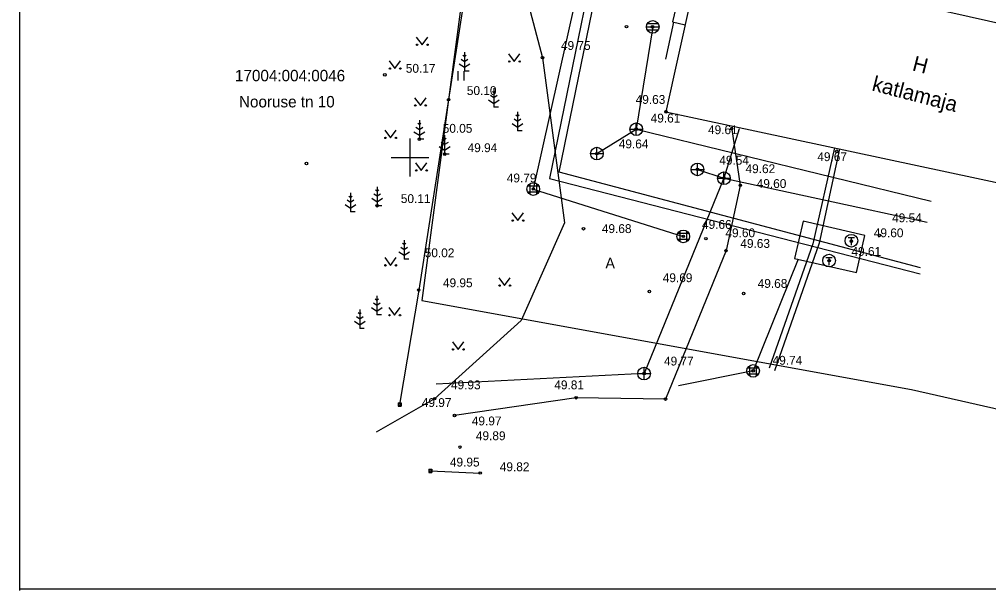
# Model space of a CAD drawing. Extents: x 641569 to 641767, y 6455666 to 6455967.
# Drawn here: x 641569.1 to 641645.7, y 6455665.8 to 6455710.9 of the extents above; entities that cross this region are included whole.
import ezdxf

# ---------------------------------------------------------------- set-up
doc = ezdxf.new("R2010")
doc.units = 0
for name, color, linetype in [('ABIJOONIS', 7, 'Continuous'), ('AED', 7, 'Continuous'), ('DKAEV', 7, 'Continuous'), ('DTRASS', 7, 'Continuous'), ('HALJASTUS', 7, 'Continuous'), ('HOONE', 7, 'Continuous'), ('HOONEDET', 7, 'Continuous'), ('KKAEV', 7, 'Continuous'), ('KORGUS', 7, 'Continuous'), ('KTRASS', 7, 'Continuous'), ('MPKAABEL', 7, 'Continuous'), ('PIIR', 7, 'Continuous'), ('PUU', 7, 'Continuous'), ('SKKAEV', 7, 'Continuous'), ('SKTRASS', 7, 'Continuous'), ('TEE', 7, 'Continuous'), ('TKAEV', 7, 'Continuous'), ('TTRASS', 7, 'Continuous'), ('VORK', 7, 'Continuous')]:
    doc.layers.add(name, color=color, linetype=linetype)

msp = doc.modelspace()

# ---------------------------------------------------------------- linework, layer by layer
at = {"layer": 'ABIJOONIS'}
for p, q in [((641569.147, 6455967.124), (641569.147, 6455665.785)), ((641569.147, 6455665.929), (641767.147, 6455665.929))]:
    msp.add_line(p, q, dxfattribs=at)
at = {"layer": 'AED'}
for p, q in [((641599.053, 6455680.605), (641599.053, 6455680.355)), ((641599.053, 6455680.605), (641599.303, 6455680.605)), ((641599.053, 6455680.355), (641599.303, 6455680.355)), ((641599.303, 6455680.605), (641599.303, 6455680.355)), ((641601.483, 6455675.375), (641601.483, 6455675.125)), ((641601.483, 6455675.375), (641601.733, 6455675.375)), ((641601.733, 6455675.375), (641601.733, 6455675.125)), ((641601.483, 6455675.125), (641601.733, 6455675.125))]:
    msp.add_line(p, q, dxfattribs=at)
for points in [[(641604.767, 6455715.778), (641603.048, 6455704.56), (641600.688, 6455689.52), (641599.178, 6455680.48)], [(641601.608, 6455675.25), (641605.538, 6455675.07)]]:
    msp.add_lwpolyline(points, dxfattribs=at)
at = {"layer": 'DKAEV'}
for p, q in [((641609.307, 6455697.75), (641610.173, 6455697.75)), ((641609.49, 6455697.067), (641609.49, 6455697.933)), ((641609.99, 6455697.933), (641609.99, 6455697.067)), ((641610.173, 6455697.25), (641609.307, 6455697.25)), ((641621.157, 6455694.01), (641622.023, 6455694.01)), ((641621.34, 6455693.327), (641621.34, 6455694.193)), ((641621.84, 6455694.193), (641621.84, 6455693.327)), ((641622.023, 6455693.51), (641621.157, 6455693.51)), ((641626.672, 6455683.393), (641627.538, 6455683.393)), ((641626.855, 6455682.71), (641626.855, 6455683.576)), ((641627.355, 6455683.576), (641627.355, 6455682.71)), ((641627.538, 6455682.893), (641626.672, 6455682.893))]:
    msp.add_line(p, q, dxfattribs=at)
for centre in [(641609.74, 6455697.5), (641621.59, 6455693.76), (641627.105, 6455683.143)]:
    msp.add_circle(centre, 0.5, dxfattribs=at)
at = {"layer": 'DTRASS'}
for points in [[(641640, 6455757.75), (641615.714, 6455724.283), (641609.74, 6455697.5)], [(641630.652, 6455691.966), (641627.11, 6455683.14), (641621.208, 6455681.96)]]:
    msp.add_lwpolyline(points, dxfattribs=at)
at = {"layer": 'HALJASTUS'}
for p, q in [((641600.497, 6455709.5), (641600.96, 6455708.893)), ((641600.96, 6455708.893), (641601.406, 6455709.5)), ((641607.777, 6455708.181), (641608.24, 6455707.574)), ((641608.24, 6455707.574), (641608.686, 6455708.181)), ((641598.347, 6455707.626), (641598.811, 6455707.019)), ((641598.811, 6455707.019), (641599.256, 6455707.626)), ((641603.789, 6455706.822), (641603.789, 6455706.061)), ((641604.244, 6455706.822), (641604.244, 6455706.061)), ((641600.358, 6455704.711), (641600.821, 6455704.105)), ((641600.821, 6455704.105), (641601.267, 6455704.711)), ((641598, 6455702.144), (641598.464, 6455701.537)), ((641598.464, 6455701.537), (641598.909, 6455702.144)), ((641600.427, 6455699.576), (641600.891, 6455698.969)), ((641600.891, 6455698.969), (641601.336, 6455699.576)), ((641608.054, 6455695.62), (641608.518, 6455695.014)), ((641608.518, 6455695.014), (641608.963, 6455695.62)), ((641598, 6455692.081), (641598.464, 6455691.474)), ((641598.464, 6455691.474), (641598.909, 6455692.081)), ((641607.014, 6455690.485), (641607.478, 6455689.878)), ((641607.478, 6455689.878), (641607.923, 6455690.485)), ((641598.319, 6455688.141), (641598.782, 6455687.534)), ((641598.782, 6455687.534), (641599.228, 6455688.141)), ((641603.345, 6455685.445), (641603.808, 6455684.838)), ((641603.808, 6455684.838), (641604.254, 6455685.445))]:
    msp.add_line(p, q, dxfattribs=at)
for centre in [(641600.559, 6455708.893), (641601.388, 6455708.893), (641607.839, 6455707.574), (641608.668, 6455707.574), (641598.41, 6455707.019), (641599.238, 6455707.019), (641600.42, 6455704.105), (641601.249, 6455704.105), (641598.063, 6455701.537), (641598.892, 6455701.537), (641600.49, 6455698.969), (641601.318, 6455698.969), (641608.117, 6455695.014), (641608.945, 6455695.014), (641598.063, 6455691.474), (641598.892, 6455691.474), (641607.077, 6455689.878), (641607.905, 6455689.878), (641598.381, 6455687.534), (641599.21, 6455687.534), (641603.407, 6455684.838), (641604.236, 6455684.838)]:
    msp.add_circle(centre, 0.055, dxfattribs=at)
at = {"layer": 'HOONE'}
for p, q in [((641622.931, 6455715.883), (641620.218, 6455703.6)), ((641658.774, 6455707.825), (641622.931, 6455715.883)), ((641621.156, 6455712.489), (641620.742, 6455710.701)), ((641620.742, 6455710.701), (641621.735, 6455710.47)), ((641620.218, 6455703.6), (641656.141, 6455695.917))]:
    msp.add_line(p, q, dxfattribs=at)
at = {"layer": 'HOONEDET'}
msp.add_line((641620.215, 6455707.767), (641620.829, 6455710.669), dxfattribs=at)
at = {"layer": 'KKAEV'}
for p, q in [((641617.369, 6455702.228), (641618.369, 6455702.228)), ((641617.869, 6455701.728), (641617.869, 6455702.728)), ((641614.759, 6455699.798), (641614.759, 6455700.798)), ((641614.259, 6455700.298), (641615.259, 6455700.298)), ((641622.209, 6455699.048), (641623.209, 6455699.048)), ((641622.709, 6455698.548), (641622.709, 6455699.548)), ((641624.299, 6455698.348), (641625.299, 6455698.348)), ((641624.799, 6455697.848), (641624.799, 6455698.848)), ((641617.989, 6455682.928), (641618.989, 6455682.928)), ((641618.489, 6455682.428), (641618.489, 6455683.428))]:
    msp.add_line(p, q, dxfattribs=at)
for centre in [(641617.869, 6455702.228), (641614.759, 6455700.298), (641622.709, 6455699.048), (641624.799, 6455698.348), (641618.489, 6455682.928)]:
    msp.add_circle(centre, 0.5, dxfattribs=at)
at = {"layer": 'KORGUS'}
for centre in [(641617.097, 6455710.326), (641619.16, 6455710.31), (641610.462, 6455707.874), (641598.01, 6455706.52), (641603.048, 6455704.56), (641603.048, 6455704.56), (641620.22, 6455703.6), (641617.869, 6455702.23), (641625.406, 6455702.269), (641600.74, 6455701.44), (641633.71, 6455700.486), (641602.74, 6455700.26), (641614.76, 6455700.3), (641591.82, 6455699.52), (641622.71, 6455699.05), (641624.8, 6455698.355), (641609.738, 6455697.5), (641609.738, 6455697.5), (641626.09, 6455697.792), (641597.408, 6455696.18), (641597.41, 6455696.18), (641613.706, 6455694.364), (641621.594, 6455693.771), (641623.374, 6455693.578), (641637.08, 6455693.838), (641634.863, 6455693.382), (641624.965, 6455692.641), (641633.114, 6455691.85), (641600.69, 6455689.52), (641618.906, 6455689.413), (641626.353, 6455689.254), (641618.496, 6455682.937), (641627.105, 6455683.139), (641601.948, 6455680.94), (641613.12, 6455681.017), (641620.182, 6455680.911), (641599.18, 6455680.48), (641603.521, 6455679.62), (641603.95, 6455677.12), (641601.61, 6455675.25), (641605.54, 6455675.07)]:
    msp.add_circle(centre, 0.1, dxfattribs=at)
at = {"layer": 'KTRASS'}
for points in [[(641626, 6455702.257), (641624.8, 6455698.355), (641618.496, 6455682.937), (641602.077, 6455682.092)], [(641622.71, 6455699.05), (641624.8, 6455698.355), (641640.858, 6455694.897)]]:
    msp.add_lwpolyline(points, dxfattribs=at)
at = {"layer": 'MPKAABEL'}
msp.add_lwpolyline([(641625.386, 6455702.398), (641626.09, 6455697.792), (641624.965, 6455692.641), (641620.182, 6455680.911), (641613.12, 6455681.017), (641603.521, 6455679.62)], dxfattribs=at)
at = {"layer": 'PIIR'}
msp.add_lwpolyline([(641673.14, 6455747.305), (641641.4, 6455752.63), (641627.69, 6455756.97), (641606.94, 6455724.52), (641605.35, 6455722.04), (641600.93, 6455688.71), (641639.62, 6455681.68), (641649.238, 6455679.481)], dxfattribs=at)
at = {"layer": 'PUU'}
for p, q in [((641604.31, 6455708.31), (641604.31, 6455706.81)), ((641604.31, 6455707.56), (641604.043, 6455707.738)), ((641604.31, 6455707.96), (641604.186, 6455708.043)), ((641604.434, 6455708.043), (641604.31, 6455707.96)), ((641604.577, 6455707.738), (641604.31, 6455707.56)), ((641603.886, 6455707.399), (641604.31, 6455707.117)), ((641604.31, 6455707.117), (641604.734, 6455707.399)), ((641604.67, 6455706.81), (641604.31, 6455706.81)), ((641606.63, 6455705.11), (641606.506, 6455705.192)), ((641606.63, 6455705.46), (641606.63, 6455703.96)), ((641606.755, 6455705.192), (641606.63, 6455705.11)), ((641606.206, 6455704.549), (641606.63, 6455704.266)), ((641606.63, 6455704.71), (641606.364, 6455704.887)), ((641606.897, 6455704.887), (641606.63, 6455704.71)), ((641606.63, 6455704.266), (641607.055, 6455704.549)), ((641606.99, 6455703.96), (641606.63, 6455703.96)), ((641608.49, 6455703.59), (641608.49, 6455702.09)), ((641600.738, 6455702.94), (641600.738, 6455701.44)), ((641608.49, 6455702.84), (641608.223, 6455703.018)), ((641608.49, 6455703.24), (641608.366, 6455703.323)), ((641608.614, 6455703.323), (641608.49, 6455703.24)), ((641608.757, 6455703.018), (641608.49, 6455702.84)), ((641600.738, 6455702.19), (641600.471, 6455702.368)), ((641600.738, 6455702.59), (641600.614, 6455702.673)), ((641600.862, 6455702.673), (641600.738, 6455702.59)), ((641601.005, 6455702.368), (641600.738, 6455702.19)), ((641608.066, 6455702.679), (641608.49, 6455702.397)), ((641608.49, 6455702.397), (641608.914, 6455702.679)), ((641608.85, 6455702.09), (641608.49, 6455702.09)), ((641600.314, 6455702.029), (641600.738, 6455701.747)), ((641600.738, 6455701.747), (641601.162, 6455702.029)), ((641601.098, 6455701.44), (641600.738, 6455701.44)), ((641602.738, 6455701.41), (641602.614, 6455701.493)), ((641602.738, 6455701.76), (641602.738, 6455700.26)), ((641602.862, 6455701.493), (641602.738, 6455701.41)), ((641602.314, 6455700.849), (641602.738, 6455700.567)), ((641602.738, 6455701.01), (641602.471, 6455701.188)), ((641603.005, 6455701.188), (641602.738, 6455701.01)), ((641602.738, 6455700.567), (641603.162, 6455700.849)), ((641603.098, 6455700.26), (641602.738, 6455700.26)), ((641597.408, 6455697.68), (641597.408, 6455696.18)), ((641595.3, 6455696.84), (641595.176, 6455696.923)), ((641595.3, 6455697.19), (641595.3, 6455695.69)), ((641595.424, 6455696.923), (641595.3, 6455696.84)), ((641596.984, 6455696.769), (641597.408, 6455696.487)), ((641597.408, 6455696.93), (641597.141, 6455697.108)), ((641597.408, 6455697.33), (641597.284, 6455697.413)), ((641597.532, 6455697.413), (641597.408, 6455697.33)), ((641597.675, 6455697.108), (641597.408, 6455696.93)), ((641597.408, 6455696.487), (641597.832, 6455696.769)), ((641594.876, 6455696.279), (641595.3, 6455695.997)), ((641595.3, 6455696.44), (641595.033, 6455696.618)), ((641595.567, 6455696.618), (641595.3, 6455696.44)), ((641595.3, 6455695.997), (641595.724, 6455696.279)), ((641597.768, 6455696.18), (641597.408, 6455696.18)), ((641595.66, 6455695.69), (641595.3, 6455695.69)), ((641599.54, 6455692.71), (641599.273, 6455692.888)), ((641599.54, 6455693.11), (641599.416, 6455693.193)), ((641599.54, 6455693.46), (641599.54, 6455691.96)), ((641599.664, 6455693.193), (641599.54, 6455693.11)), ((641599.807, 6455692.888), (641599.54, 6455692.71)), ((641599.116, 6455692.549), (641599.54, 6455692.267)), ((641599.54, 6455692.267), (641599.964, 6455692.549)), ((641599.9, 6455691.96), (641599.54, 6455691.96)), ((641597.38, 6455689.06), (641597.38, 6455687.56)), ((641597.38, 6455688.31), (641597.113, 6455688.488)), ((641597.38, 6455688.71), (641597.256, 6455688.793)), ((641597.504, 6455688.793), (641597.38, 6455688.71)), ((641597.647, 6455688.488), (641597.38, 6455688.31)), ((641596.03, 6455687.63), (641595.906, 6455687.713)), ((641596.03, 6455687.98), (641596.03, 6455686.48)), ((641596.154, 6455687.713), (641596.03, 6455687.63)), ((641596.956, 6455688.149), (641597.38, 6455687.867)), ((641597.38, 6455687.867), (641597.804, 6455688.149)), ((641597.74, 6455687.56), (641597.38, 6455687.56)), ((641595.606, 6455687.069), (641596.03, 6455686.787)), ((641596.03, 6455687.23), (641595.763, 6455687.408)), ((641596.297, 6455687.408), (641596.03, 6455687.23)), ((641596.03, 6455686.787), (641596.454, 6455687.069)), ((641596.39, 6455686.48), (641596.03, 6455686.48))]:
    msp.add_line(p, q, dxfattribs=at)
at = {"layer": 'SKKAEV'}
for p, q in [((641619.607, 6455710.561), (641618.747, 6455710.561)), ((641618.677, 6455710.311), (641619.677, 6455710.311)), ((641619.607, 6455710.061), (641618.747, 6455710.061))]:
    msp.add_line(p, q, dxfattribs=at)
msp.add_circle((641619.177, 6455710.311), 0.5, dxfattribs=at)
at = {"layer": 'SKTRASS'}
for points in [[(641619.177, 6455710.311), (641617.869, 6455702.23)], [(641614.759, 6455700.298), (641617.869, 6455702.228), (641641.167, 6455696.554)], [(641609.74, 6455697.5), (641621.59, 6455693.76)]]:
    msp.add_lwpolyline(points, dxfattribs=at)
at = {"layer": 'TEE'}
msp.add_lwpolyline([(641594.924, 6455716.334), (641598.198, 6455716.84), (641603.13, 6455717.38), (641605.808, 6455717.36), (641607.87, 6455716.27), (641608.66, 6455714.766), (641610.462, 6455707.874), (641612.2, 6455694.824), (641608.793, 6455687.127), (641601.948, 6455680.94), (641597.338, 6455678.303)], dxfattribs=at)
at = {"layer": 'TKAEV'}
for p, q in [((641634.616, 6455693.666), (641635.116, 6455693.666)), ((641634.866, 6455693.066), (641634.866, 6455693.666)), ((641632.856, 6455692.096), (641633.356, 6455692.096)), ((641633.106, 6455691.496), (641633.106, 6455692.096))]:
    msp.add_line(p, q, dxfattribs=at)
msp.add_lwpolyline([(641631.049, 6455694.952), (641630.384, 6455692.026), (641635.26, 6455690.919), (641635.923, 6455693.836), (641631.049, 6455694.952)], dxfattribs=at)
for centre in [(641634.866, 6455693.416), (641633.106, 6455691.846)]:
    msp.add_circle(centre, 0.5, dxfattribs=at)
at = {"layer": 'TTRASS'}
for points in [[(641638.617, 6455754.144), (641626.594, 6455737.703), (641628.39, 6455736.369), (641626.422, 6455733.752), (641624.503, 6455735.018), (641616.213, 6455723.681), (641611.018, 6455698.345), (641640.299, 6455690.814)], [(641640.318, 6455691.274), (641611.77, 6455698.822), (641616.781, 6455723.265), (641624.635, 6455734.006), (641626.681, 6455732.657), (641629.528, 6455736.445), (641627.513, 6455737.942), (641639.102, 6455753.79)], [(641633.521, 6455700.755), (641631.817, 6455693.182), (641628.375, 6455683.362)], [(641633.923, 6455700.669), (641632.322, 6455693.228), (641628.788, 6455683.133)]]:
    msp.add_lwpolyline(points, dxfattribs=at)
at = {"layer": 'VORK'}
for p, q in [((641600, 6455701.5), (641600, 6455698.5)), ((641598.5, 6455700), (641601.5, 6455700))]:
    msp.add_line(p, q, dxfattribs=at)

# ---------------------------------------------------------------- texts
at = {"layer": 'HOONE'}
for s, p in [('H', (641639.61, 6455706.88)), ('katlamaja', (641636.42, 6455705.298))]:
    msp.add_text(s, height=1.2, rotation=345.49418, dxfattribs=at).set_placement(p)
at = {"layer": 'KORGUS'}
for s, p in [('49.75', (641611.923, 6455708.485)), ('50.17', (641599.671, 6455706.685)), ('50.10', (641604.492, 6455704.925)), ('49.63', (641617.825, 6455704.225)), ('49.61', (641619.01, 6455702.755)), ('50.05', (641602.586, 6455701.945)), ('49.61', (641623.54, 6455701.835)), ('49.64', (641616.491, 6455700.715)), ('49.94', (641604.551, 6455700.415)), ('49.54', (641624.431, 6455699.425)), ('49.67', (641632.173, 6455699.705)), ('49.62', (641626.503, 6455698.755)), ('49.79', (641607.645, 6455698.025)), ('49.60', (641627.385, 6455697.585)), ('50.11', (641599.277, 6455696.395)), ('49.54', (641638.081, 6455694.875)), ('49.68', (641615.155, 6455694.025)), ('49.66', (641623.065, 6455694.355)), ('49.60', (641624.915, 6455693.695)), ('49.60', (641636.635, 6455693.695)), ('49.63', (641626.095, 6455692.855)), ('49.61', (641634.87, 6455692.225)), ('50.02', (641601.166, 6455692.115)), ('49.69', (641619.965, 6455690.145)), ('49.95', (641602.603, 6455689.745)), ('49.68', (641627.465, 6455689.695)), ('49.77', (641620.063, 6455683.565)), ('49.74', (641628.641, 6455683.625)), ('49.93', (641603.235, 6455681.685)), ('49.81', (641611.4, 6455681.685)), ('49.97', (641600.933, 6455680.285)), ('49.97', (641604.883, 6455678.835)), ('49.89', (641605.205, 6455677.665)), ('49.95', (641603.153, 6455675.585)), ('49.82', (641607.093, 6455675.215))]:
    msp.add_text(s, height=0.7, dxfattribs=at).set_placement(p)
at = {"layer": 'PIIR'}
for s, p in [('17004:004:0046', (641586.178, 6455706.012)), ('Nooruse tn 10', (641586.493, 6455703.95))]:
    msp.add_text(s, height=0.9, dxfattribs=at).set_placement(p)
at = {"layer": 'TEE'}
msp.add_text('A', height=0.85, dxfattribs=at).set_placement((641615.434, 6455691.226))

doc.saveas('drawing.dxf')
